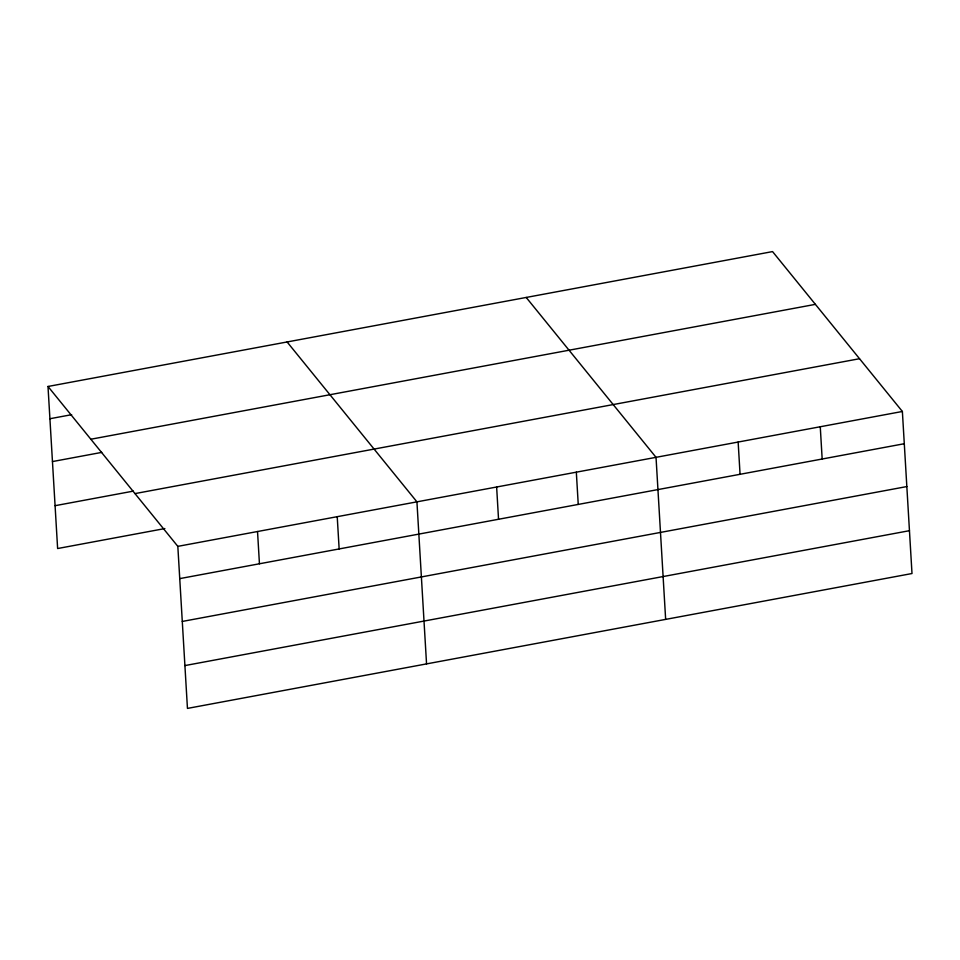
<?xml version="1.0" encoding="UTF-8"?>
<svg xmlns="http://www.w3.org/2000/svg" width="960" height="960" viewBox="0 0 960 960"><rect width="100%" height="100%" fill="white"/><g stroke="black" fill="none" stroke-linecap="round" stroke-linejoin="round"><path stroke-width="1.44" d="M48 386.472L772.548 251.592L902.376 411.468L912 573.528L187.452 708.408L177.828 546.36L48 386.472L57.624 548.532L164.856 528.564M49.92 418.728L71.652 414.684M90.84 439.236L815.388 304.356M52.464 461.568L101.736 452.388M55.08 505.692L133.332 491.124M134.988 493.596L859.524 358.716M177.828 546.36L902.376 411.468M179.748 578.616L904.284 443.724M182.292 621.444L906.828 486.564M184.908 665.58L909.456 530.688M526.2 297.444L656.028 457.332L665.652 619.392M287.1 341.964L416.928 501.84L426.552 663.9M820.26 426.756L822.168 459.012M738.144 442.044L740.064 474.3M576.324 472.164L578.244 504.432M496.632 487.008L498.54 519.264M337.224 516.684L339.144 548.94M257.532 531.516L259.44 563.772"/></g></svg>
